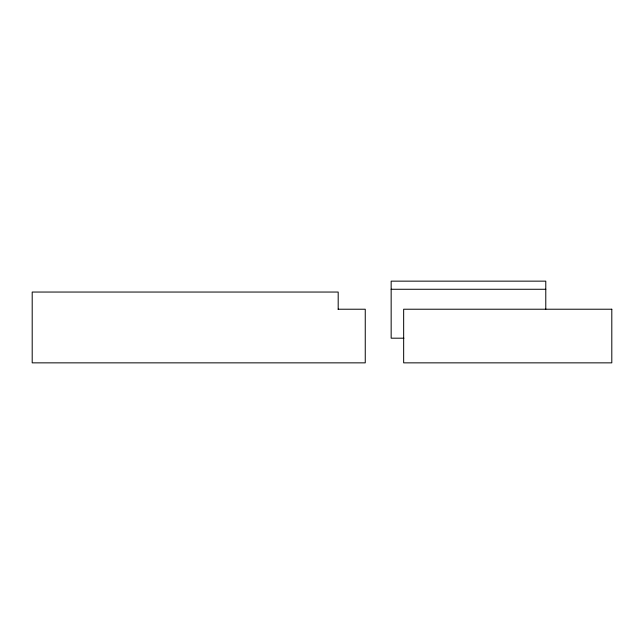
<?xml version="1.0" encoding="UTF-8"?>
<svg xmlns="http://www.w3.org/2000/svg" width="644" height="644" viewBox="0 0 644 644"><rect width="100%" height="100%" fill="white"/><g stroke="black" fill="none" stroke-linecap="round" stroke-linejoin="round"><path stroke-width="0.97" d="M391.158 289.269L545.782 289.269M338.084 309.225L365.253 309.225L365.253 362.854L32.2 362.854L32.2 292.046L338.189 292.046L338.189 309.225M403.933 338.189L391.158 338.189L391.158 281.146L545.782 281.146L545.782 309.225M611.8 309.225L403.659 309.225L403.659 362.854L611.8 362.854L611.8 309.225"/></g></svg>
